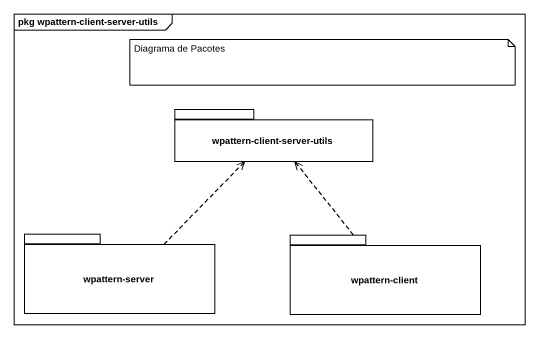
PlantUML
@startuml
mainframe pkg wpattern-client-server-utils
package "wpattern-client-server-utils" as wpattern_client_server_utils {
}
package "wpattern-server" as wpattern_server {
}
package "wpattern-client" as wpattern_client {
}
wpattern_server .up.> wpattern_client_server_utils
wpattern_client .up.> wpattern_client_server_utils
note as N1
  Diagrama de Pacotes
end note
@enduml
